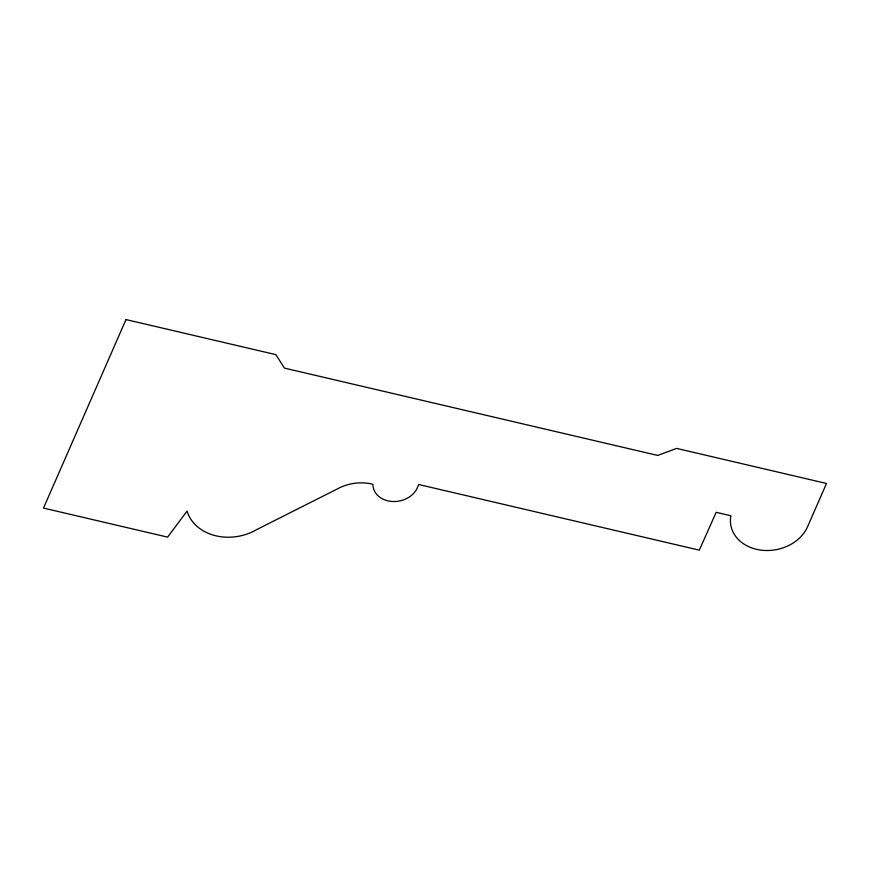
<?xml version="1.0" encoding="UTF-8"?>
<svg xmlns="http://www.w3.org/2000/svg" width="870" height="870" viewBox="0 0 870 870"><rect width="100%" height="100%" fill="white"/><g stroke="black" fill="none" stroke-linecap="round" stroke-linejoin="round"><path stroke-width="1.3" d="M125.987 319.573L43.5 508.08L167.616 537.127L187.061 511.092A46.349 37.301 -10.7 0 0 256.617 529.645L337.397 488.907A40.651 32.712 -10.7 0 1 372.882 484.285A23.055 18.553 -10.7 0 0 391.239 501.414A23.055 18.553 -10.7 0 0 416.904 488.712L418.742 484.514L699.306 550.155L716.184 512.31L730.843 515.736A40.042 32.233 -10.7 0 0 760.347 550.047A40.042 32.233 -10.7 0 0 807.577 526.731L826.5 483.47L676.643 448.409L657.698 455.434L284.425 368.097L275.844 354.634L125.987 319.573"/></g></svg>
